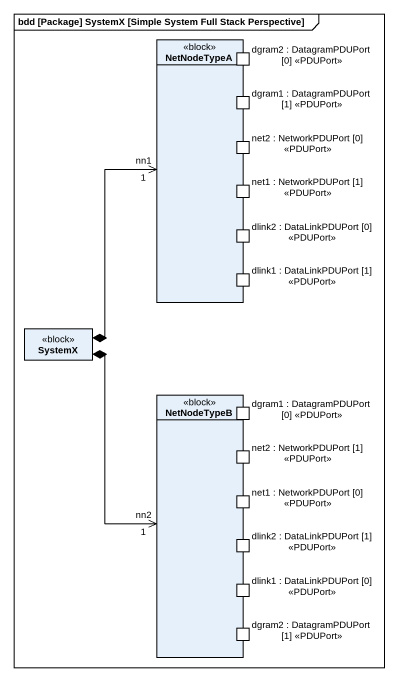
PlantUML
@startuml
mainframe bdd [Package] SystemX [Simple System Full Stack Perspective]
allowmixing
hide circle
hide empty members
rectangle NetNodeTypeA <<block>> {
  port "dgram2 : DatagramPDUPort [0] <<PDUPort>>" as dgram2_DatagramPDUPort_0
  port "dgram1 : DatagramPDUPort [1] <<PDUPort>>" as dgram1_DatagramPDUPort_1
  port "net2 : NetworkPDUPort [0] <<PDUPort>>" as net2_NetworkPDUPort_0
  port "net1 : NetworkPDUPort [1] <<PDUPort>>" as net1_NetworkPDUPort_1
  port "dlink2 : DataLinkPDUPort [0] <<PDUPort>>" as dlink2_DataLinkPDUPort_0
  port "dlink1 : DataLinkPDUPort [1] <<PDUPort>>" as dlink1_DataLinkPDUPort_1
}
class SystemX <<block>>
rectangle NetNodeTypeB <<block>> {
  port "dgram1 : DatagramPDUPort [0] <<PDUPort>>" as dgram1_DatagramPDUPort_0
  port "net2 : NetworkPDUPort [1] <<PDUPort>>" as net2_NetworkPDUPort_1
  port "net1 : NetworkPDUPort [0] <<PDUPort>>" as net1_NetworkPDUPort_0
  port "dlink2 : DataLinkPDUPort [1] <<PDUPort>>" as dlink2_DataLinkPDUPort_1
  port "dlink1 : DataLinkPDUPort [0] <<PDUPort>>" as dlink1_DataLinkPDUPort_0
  port "dgram2 : DatagramPDUPort [1] <<PDUPort>>" as dgram2_DatagramPDUPort_1
}
SystemX *-up-> "nn1\n1" NetNodeTypeA
SystemX *--> "nn2\n1" NetNodeTypeB
@enduml
